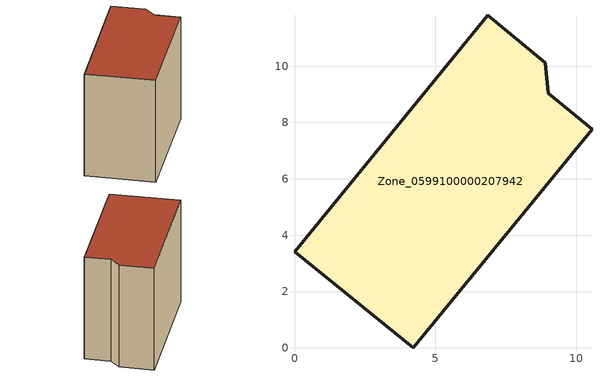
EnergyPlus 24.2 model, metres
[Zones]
Zone_0599100000207942
 floor ground (C_G): 0,3.41 6.86,11.81 8.91,10.12 9.01,9.04 10.56,7.76 4.21,0 z0
 wall outside (C_F): 4.21,0 10.56,7.76 9.01,9.04 8.91,10.12 6.86,11.81 0,3.41 4.21,0 z0:8.62
 roof outside (C_R): 6.86,11.81 0,3.41 4.21,0 10.56,7.76 9.01,9.04 8.91,10.12 z8.62
[BUILDING]
Pand.0599100000207942: North Axis=0; Terrain=City; Loads Convergence Tolerance Value=0.04; Temperature Convergence Tolerance Value=0.4; Solar Distribution=FullExterior; Maximum Number of Warmup Days=25; Minimum Number of Warmup Days=1
[Site:Location]
Rotterdam.The.Hague.AP_ZH_NLD Design_Conditions: Latitude=51.96; Longitude=4.45; Time Zone=1; Elevation=-4.5
[SITE:GROUNDTEMPERATURE:BUILDINGSURFACE]
18, 18, 18, 18, 18, 18, 18, 18, 18, 18, 18, 18
[MATERIAL] Thermal Absorptance=0.9; Solar Absorptance=0.7; Visible Absorptance=0.7
Name | Roughness | Thickness | Conductivity | Density | Specific Heat
G.TI.1946 | MediumSmooth | 0.15 | 1 | 540 | 1210
F.TI.1946 | Rough | 0.3 | 0.857143 | 1920 | 840
R.TI.1946 | MediumRough | 0.2 | 0.1 | 1500 | 1000
[CONSTRUCTION]
C_G: G.TI.1946
C_F: F.TI.1946
C_R: R.TI.1946
[ZONE]
Zone_0599100000207942: Type=1; Multiplier=1; Ceiling Height=Autocalculate; Volume=Autocalculate; Floor Area=autocalculate; Part of Total Floor Area=Yes
[ZONEINFILTRATION:DESIGNFLOWRATE]
Infil_Zone_0599100000207942: Zone or ZoneList or Space or SpaceList=Zone_0599100000207942; Schedule=AlwaysOn; Design Flow Rate Calculation Method=Flow/Area; Flow Rate per Floor Area=0.003; Constant Term Coefficient=1; Temperature Term Coefficient=0; Velocity Term Coefficient=0; Velocity Squared Term Coefficient=0
[HVACTEMPLATE:ZONE:IDEALLOADSAIRSYSTEM]
Zone_0599100000207942: Maximum Heating Supply Air Temperature=50; Minimum Cooling Supply Air Temperature=13; Maximum Heating Supply Air Humidity Ratio=0.0156; Minimum Cooling Supply Air Humidity Ratio=0.0077; Heating Limit=NoLimit; Cooling Limit=NoLimit; Dehumidification Control Type=ConstantSensibleHeatRatio; Cooling Sensible Heat Ratio=0.7; Dehumidification Setpoint=60; Humidification Control Type=None; Humidification Setpoint=30; Outdoor Air Method=None; Outdoor Air Flow Rate per Person=0.00944; Outdoor Air Flow Rate per Zone Floor Area=0; Outdoor Air Flow Rate per Zone=0; Demand Controlled Ventilation Type=None; Outdoor Air Economizer Type=NoEconomizer; Heat Recovery Type=None; Sensible Heat Recovery Effectiveness=0.7; Latent Heat Recovery Effectiveness=0.65
[ZONECONTROL:THERMOSTAT]
ThermostatControl_Zone_0599100000207942: Zone or ZoneList=Zone_0599100000207942; Control Type Schedule=DualSetpointControlType; Control 1=Thermostat_Zone_0599100000207942; Temperature Difference Between Cutout And Setpoint=0
[THERMOSTATSETPOINT:DUALSETPOINT]
Thermostat_Zone_0599100000207942: Heating Setpoint Temperature Schedule=HeatingSetpoint_Zone_0599100000207942; Cooling Setpoint Temperature Schedule=CoolingSetpoint_Zone_0599100000207942
[SCHEDULE:COMPACT]
HeatingSetpoint_Zone_0599100000207942: Through: 12/31, For: AllDays, Until: 24:00, 21
CoolingSetpoint_Zone_0599100000207942: Through: 12/31, For: AllDays, Until: 24:00, 24
DualSetpointControlType: Through: 12/31, For: AllDays, Until: 24:00, 4
AlwaysOn: Through: 12/31, For: AllDays, Until: 24:00, 1
